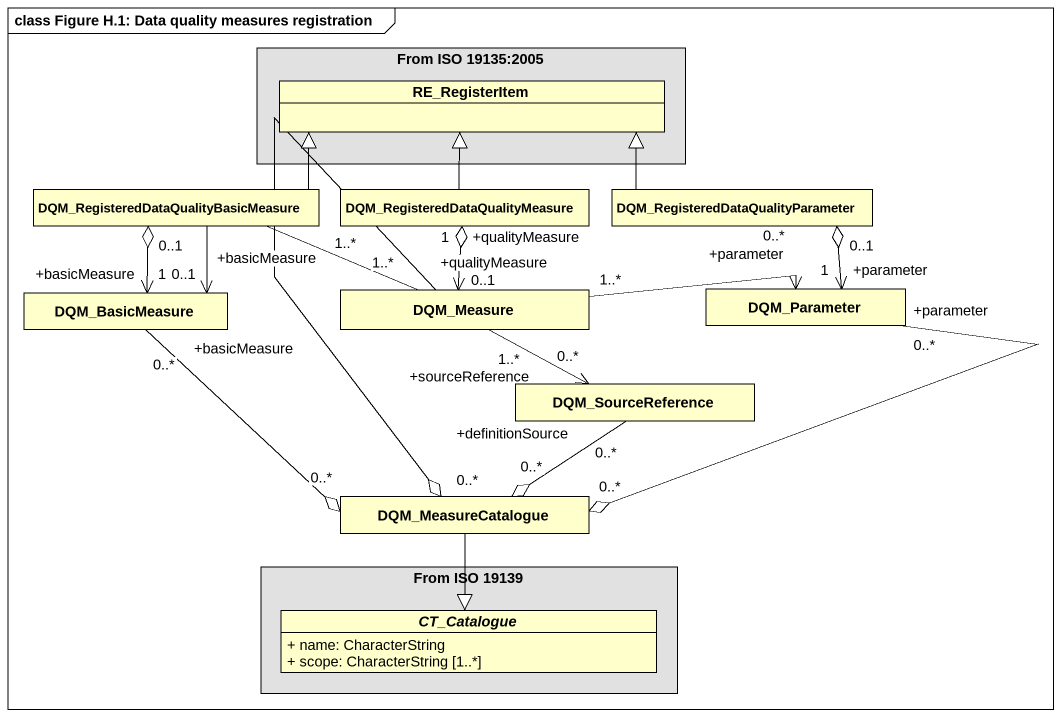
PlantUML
@startuml
mainframe class Figure H.1: Data quality measures registration
hide circle
hide empty members
skinparam classAttributeIconSize 0
rectangle "From ISO 19135:2005" as From_ISO_19135_2005 #E1E1E1 {
  class RE_RegisterItem
}
class "DQM_RegisteredDataQualityBasicMeasure" as DQM_RegisteredDataQualityBas
class "DQM_RegisteredDataQualityMeasure" as DQM_RegisteredDataQualityMea
class "DQM_RegisteredDataQualityParameter" as DQM_RegisteredDataQualityPar
class DQM_BasicMeasure
class DQM_Measure
class DQM_Parameter
class DQM_SourceReference
class DQM_MeasureCatalogue
rectangle "From ISO 19139" as From_ISO_19139 #E1E1E1 {
  abstract class CT_Catalogue {
    + name: CharacterString
    + scope: CharacterString [1..*]
  }
}
DQM_RegisteredDataQualityBas -right-|> RE_RegisterItem
DQM_RegisteredDataQualityMea -up-|> RE_RegisterItem
DQM_RegisteredDataQualityPar -left-|> RE_RegisterItem
DQM_BasicMeasure "+basicMeasure\n1" <-up-o "0..1" DQM_RegisteredDataQualityBas
DQM_BasicMeasure "+basicMeasure\n0..*" --o "0..*" DQM_MeasureCatalogue
DQM_Measure "+qualityMeasure\n1" <-up-o "0..1" DQM_RegisteredDataQualityMea
DQM_Measure "1..*" -left-> "+basicMeasure\n0..1" DQM_BasicMeasure
DQM_Measure "1..*" -right-> "+parameter\n0..*" DQM_Parameter
DQM_Measure "1..*" -right-> "+sourceReference\n0..*" DQM_SourceReference
DQM_Measure "+qualityMeasure\n1..*" --o "0..*" DQM_MeasureCatalogue
DQM_Parameter "+parameter\n1" <-up-o "0..1" DQM_RegisteredDataQualityPar
DQM_Parameter "+parameter\n0..*" --o "0..*" DQM_MeasureCatalogue
DQM_SourceReference "+definitionSource\n0..*" --o "0..*" DQM_MeasureCatalogue
DQM_MeasureCatalogue --|> CT_Catalogue
@enduml
